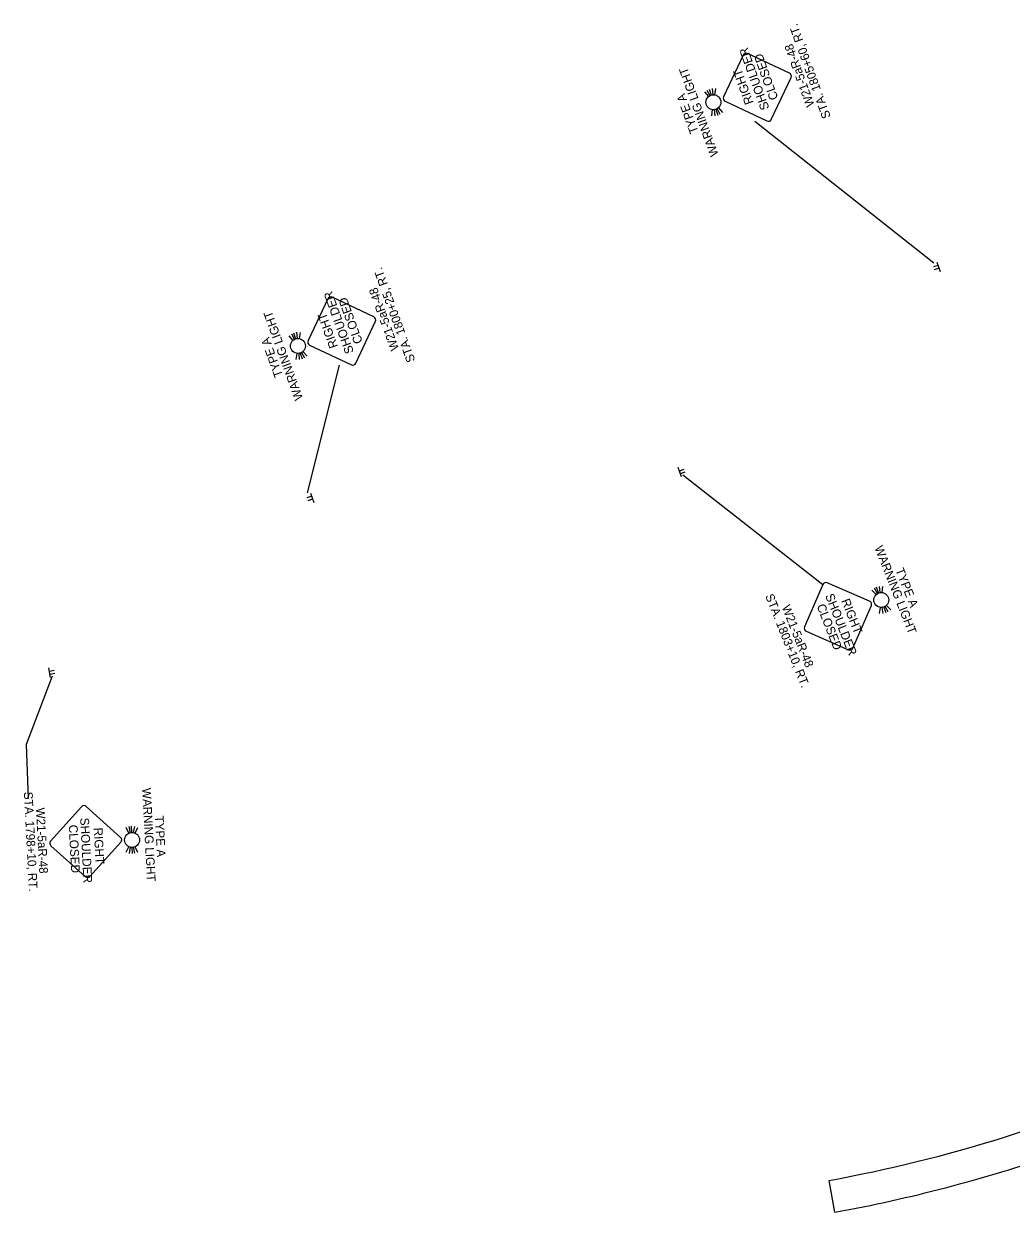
# Model space of a CAD drawing. Extents: x 126146 to 386643, y 319437 to 606724.
# Drawn here: x 151604 to 152398, y 330073 to 331029 of the extents above; entities that cross this region are included whole.
import ezdxf

# ---------------------------------------------------------------- set-up
doc = ezdxf.new("R2010")
doc.units = 0
for name, color, linetype in [('SC_Shading3', 7, 'Continuous'), ('SN_P_Signs', 7, 'Continuous'), ('SN_P_Text', 7, 'Continuous')]:
    doc.layers.add(name, color=color, linetype=linetype)

msp = doc.modelspace()

# ---------------------------------------------------------------- linework, layer by layer
at = {"layer": 'SC_Shading3'}
msp.add_line((152255.9, 330072.68), (152251.21, 330098.25), dxfattribs=at)
msp.add_lwpolyline([(152391.54, 330132.83), (152426.2, 330144.2), (152428.84, 330145.1), (152436.17, 330147.53), (152452.78, 330152.67), (152467.39, 330156.8), (152474.96, 330158.8), (152487.52, 330161.9), (152497.35, 330164.14), (152510.82, 330166.94), (152528.26, 330170.15), (152528.18, 330170.64), (152585.54, 330180.36)], dxfattribs=at)
for radius, end in [(1200.23, 287.29442), (1226.23, 289.00967)]:
    msp.add_arc((152034.73, 331278.79), radius, 280.39111, end, dxfattribs=at)
at = {"layer": 'SN_P_Signs'}
for p, q in [((152150.88, 330973.94), (152154.19, 330970.2)), ((152152.94, 330975.38), (152155.32, 330970.99)), ((152154.66, 330976.13), (152156.26, 330971.4)), ((152157.07, 330976.66), (152157.58, 330971.68)), ((152159.87, 330976.59), (152159.11, 330971.64)), ((152161.06, 330960.39), (152163.44, 330956)), ((152162.18, 330961.18), (152165.5, 330957.44)), ((152157.27, 330959.74), (152156.51, 330954.8)), ((152158.8, 330959.7), (152159.3, 330954.72)), ((152160.12, 330959.98), (152161.72, 330955.25)), ((152337.96, 330837.08), (152340.52, 330829.5)), ((152338.86, 330834.43), (152335.07, 330833.15)), ((152339.62, 330832.16), (152335.83, 330830.88)), ((152339.24, 330833.29), (152339.24, 330833.29)), ((151818.76, 330779.3), (151821.14, 330774.9)), ((151820.48, 330780.05), (151822.08, 330775.31)), ((151822.9, 330780.57), (151823.4, 330775.6)), ((151825.69, 330780.5), (151824.93, 330775.56)), ((151816.7, 330777.85), (151820.02, 330774.11)), ((151823.09, 330763.65), (151822.33, 330758.71)), ((151824.62, 330763.61), (151825.13, 330758.64)), ((151825.94, 330763.9), (151827.54, 330759.16)), ((151826.88, 330764.31), (151829.26, 330759.91)), ((151828.01, 330765.1), (151831.32, 330761.35)), ((152132.5, 330664.31), (152129.94, 330671.9)), ((152130.84, 330669.24), (152134.63, 330670.52)), ((152131.22, 330668.11), (152131.22, 330668.11)), ((152131.6, 330666.97), (152135.39, 330668.25)), ((151835.06, 330648.63), (151831.27, 330647.35)), ((151835.83, 330646.35), (151832.04, 330645.07)), ((151834.17, 330651.28), (151836.72, 330643.7)), ((151835.44, 330647.49), (151835.44, 330647.49)), ((152289.05, 330569.61), (152285.62, 330573.25)), ((152290.15, 330570.44), (152287.64, 330574.76)), ((152291.08, 330570.88), (152289.33, 330575.56)), ((152292.39, 330571.2), (152291.73, 330576.16)), ((152293.92, 330571.21), (152294.53, 330576.18)), ((152291.85, 330554.29), (152292.46, 330559.25)), ((152294.64, 330554.31), (152293.98, 330559.26)), ((152297.04, 330554.91), (152295.29, 330559.59)), ((152298.74, 330555.71), (152296.22, 330560.03)), ((152300.75, 330557.21), (152297.32, 330560.85)), ((151625.02, 330502.88), (151623.68, 330510.77)), ((151624.15, 330508.01), (151628.09, 330508.68)), ((151624.35, 330506.83), (151624.35, 330506.83)), ((151624.55, 330505.64), (151628.5, 330506.31)), ((151688.08, 330377.68), (151685.99, 330382.22)), ((151689.39, 330378.1), (151688.38, 330383)), ((151690.41, 330378.22), (151690.24, 330383.22)), ((151691.75, 330378.12), (151692.71, 330383.02)), ((151693.2, 330377.64), (151695.36, 330382.15)), ((151685.84, 330362.26), (151688, 330366.77)), ((151688.5, 330361.38), (151689.45, 330366.29)), ((151690.96, 330361.19), (151690.8, 330366.18)), ((151692.82, 330361.41), (151691.82, 330366.3)), ((151695.21, 330362.19), (151693.12, 330366.73))]:
    msp.add_line(p, q, dxfattribs=at)
for points in [[(152182.14, 331003.6), (152166.3, 330969.95)], [(152219.32, 330989.03), (152185.67, 331004.87)], [(152204.75, 330951.85), (152220.59, 330985.5)], [(152167.57, 330966.42), (152201.22, 330950.58)], [(151847.96, 330807.51), (151832.12, 330773.87)], [(151885.14, 330792.94), (151851.49, 330808.78)], [(151870.57, 330755.76), (151886.41, 330789.41)], [(151833.39, 330770.33), (151867.04, 330754.49)], [(152283.83, 330564.22), (152249.71, 330579)], [(152246.22, 330577.62), (152231.43, 330543.5)], [(152270.43, 330526.6), (152285.21, 330560.72)], [(152232.81, 330540.01), (152266.93, 330525.22)], [(151650.04, 330398.93), (151625.14, 330371.31)], [(151681.41, 330374.22), (151653.79, 330399.12)], [(151625.33, 330367.55), (151652.96, 330342.66)], [(151656.71, 330342.85), (151681.61, 330370.47)]]:
    msp.add_lwpolyline(points, dxfattribs=at)
for centre in [(152158.19, 330965.69), (151824.01, 330769.6), (152293.19, 330565.23), (151690.6, 330372.2)]:
    msp.add_circle(centre, 6.02, dxfattribs=at)
for centre, start, end in [((152184.54, 331002.47), 64.79099, 154.79099), ((152218.19, 330986.63), 334.79099, 64.79099), ((152168.7, 330968.82), 154.79099, 244.79099), ((152202.35, 330952.98), 244.79099, 334.79099), ((151850.36, 330806.38), 64.79099, 154.79099), ((151884.01, 330790.54), 334.79099, 64.79099), ((151834.52, 330772.73), 154.79099, 244.79099), ((151868.17, 330756.89), 244.79099, 334.79099), ((152248.65, 330576.56), 66.57218, 156.57218), ((152282.78, 330561.78), 336.57218, 66.57218), ((152233.87, 330542.44), 156.57218, 246.57218), ((152267.99, 330527.66), 246.57218, 336.57218), ((151652.01, 330397.15), 47.96958, 137.96958), ((151627.11, 330369.53), 137.96958, 227.96958), ((151679.63, 330372.25), 317.96958, 47.96958), ((151654.74, 330344.63), 227.96958, 317.96958)]:
    msp.add_arc(centre, 2.66, start, end, dxfattribs=at)
at = {"layer": 'SN_P_Text'}
for p, q in [((152335.52, 330836.21), (152191.58, 330950.23)), ((151831.73, 330651.51), (151857.4, 330754.14)), ((152133.61, 330665.97), (152246.22, 330577.62)), ((151626.31, 330503.83), (151605.41, 330449)), ((151605.41, 330449), (151607.12, 330405.61))]:
    msp.add_line(p, q, dxfattribs=at)

# ---------------------------------------------------------------- texts
at = {"layer": 'SN_P_Signs'}
for s, rotation, p in [('SHOULDER', 109.79099, (152203.28, 330960.85)), ('CLOSED', 109.79099, (152210.43, 330968.89)), ('RIGHT', 109.79099, (152190.51, 330965.29)), ('SHOULDER', 109.79099, (151869.1, 330764.77)), ('CLOSED', 109.79099, (151876.25, 330772.8)), ('RIGHT', 109.79099, (151856.34, 330769.2)), ('SHOULDER', 291.57218, (152247.97, 330568.67)), ('CLOSED', 291.57218, (152241.07, 330560.41)), ('RIGHT', 291.57218, (152260.86, 330564.63)), ('SHOULDER', 272.96958, (151648.84, 330389.88)), ('CLOSED', 272.96958, (151639.67, 330384.26)), ('RIGHT', 272.96958, (151659.77, 330381.94))]:
    msp.add_text(s, height=7.083, rotation=rotation, dxfattribs=at).set_placement(p)
at = {"layer": 'SN_P_Text'}
for s, rotation, p in [('STA. 1805+60, RT.', 109.79099, (152252.66, 330953.96)), ('W21-5aR-48', 109.79099, (152239.63, 330963.4)), ('WARNING LIGHT', 109.79099, (152162.48, 330923.49)), ('TYPE A', 109.79099, (152146.23, 330941.89)), ('STA. 1800+25, RT.', 109.79099, (151918.48, 330757.87)), ('W21-5aR-48', 109.79099, (151905.45, 330767.32)), ('WARNING LIGHT', 109.79099, (151828.3, 330727.4)), ('TYPE A', 109.79099, (151812.05, 330745.81)), ('WARNING LIGHT', 291.57218, (152287.59, 330607.28)), ('TYPE A', 291.57218, (152304.4, 330589.39)), ('STA. 1803+10, RT.', 291.57218, (152199.71, 330568.57)), ('W21-5aR-48', 291.57218, (152213.02, 330559.53)), ('STA. 1798+10, RT.', 272.96958, (151603.57, 330410.77)), ('WARNING LIGHT', 272.96958, (151698.71, 330413.84)), ('W21-5aR-48', 272.96958, (151613.31, 330397.96)), ('TYPE A', 272.96958, (151708.94, 330391.52))]:
    msp.add_text(s, height=7, rotation=rotation, dxfattribs=at).set_placement(p)

doc.saveas('drawing.dxf')
